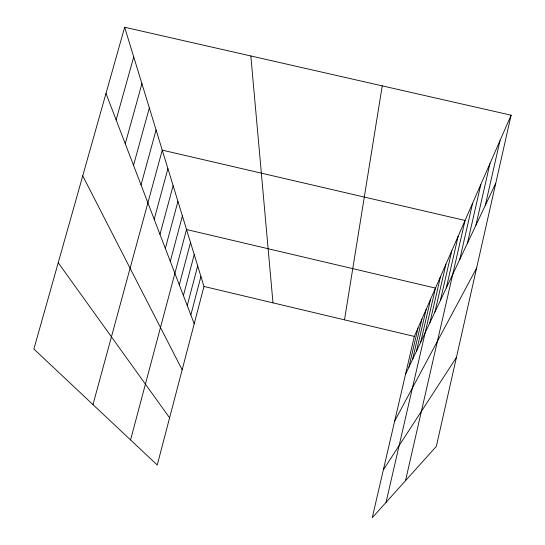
<?xml version="1.0" encoding="UTF-8"?>
<svg xmlns="http://www.w3.org/2000/svg" width="545" height="545" viewBox="0 0 545 545"><rect width="100%" height="100%" fill="white"/><g stroke="black" fill="none" stroke-linecap="round" stroke-linejoin="round"><path stroke-width="0.82" d="M344.501 319.84L382.236 85.872M485.316 205.37L499.963 140.692M511.121 115.199L436.347 446.348L372.242 517.75L414.316 336.422L511.121 115.199L124.655 27.25L33.879 349.052L157.246 465.014L203.973 286.466L124.655 27.25M459.748 259.495L472.59 203.251M467.447 243.193L480.847 184.387M475.928 225.235L489.928 163.636M434.91 312.094L445.933 264.168M440.367 300.533L451.798 250.768M446.287 288.005L458.147 236.251M405.514 480.69L465.055 220.466L162.253 150.134L92.977 404.601M408.948 367.058L418.001 327.995M412.599 359.332L421.932 319.016M416.496 351.069L426.135 309.417M420.679 342.219L430.632 299.137M386.024 502.401L435.462 288.101L186.547 229.527L130.568 439.938M429.855 322.79L440.503 276.581M187.248 305.602L197.685 265.933M190.839 314.976L200.928 276.526M179.298 284.858L190.525 242.518M183.406 295.581L194.224 254.624M170.292 261.328L182.405 215.977M165.333 248.391L177.942 201.398M154.194 219.301L167.915 168.63M159.985 234.425L173.126 185.661M141.032 184.946L156.088 129.976M133.518 165.319L149.337 107.917M125.255 143.744L141.925 83.685M116.126 119.907L133.736 56.932M405.528 374.306L495.746 183.27M394.682 421.047L476.603 268.058M383.367 469.817L456.41 357.479M203.973 286.466L414.316 336.422M58.226 262.738L169.597 417.824M82.738 175.851L182.159 369.803M105.989 93.433L194.204 323.771M250.843 55.965L272.984 302.857"/></g></svg>
